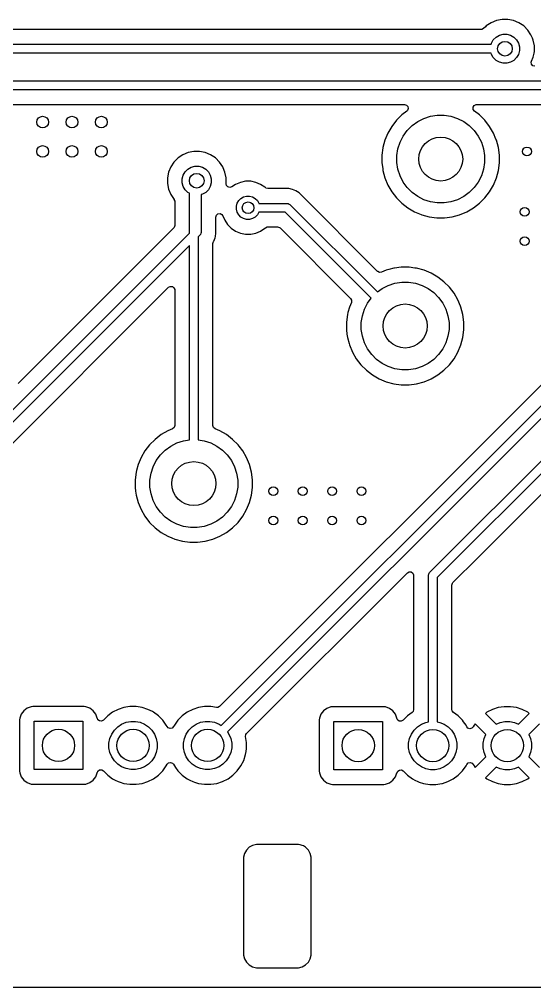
# Model space of a CAD drawing. Extents: x 103 to 241, y -131 to -73.
# Drawn here: x 165.21 to 182.76, y -131.5 to -98.5 of the extents above; entities that cross this region are included whole.
import ezdxf

# ---------------------------------------------------------------- set-up
doc = ezdxf.new("R2010")
doc.units = 0
doc.layers.add('BLACK', color=7, linetype='CONTINUOUS')

msp = doc.modelspace()

# ---------------------------------------------------------------- linework, layer by layer
at = {"layer": 'BLACK', "linetype": 'CONTINUOUS'}
for p, q in [((181.276079, -98.613371), (181.112219, -98.722859)), ((181.276092, -98.613364), (181.276079, -98.613371)), ((181.45816, -98.53795), (181.276092, -98.613364)), ((181.45817, -98.537947), (181.45816, -98.53795)), ((181.651457, -98.4995), (181.45817, -98.537947)), ((181.651459, -98.4995), (181.651457, -98.4995)), ((181.848541, -98.4995), (181.651459, -98.4995)), ((181.848543, -98.4995), (181.848541, -98.4995)), ((182.041829, -98.537947), (181.848543, -98.4995)), ((182.041839, -98.53795), (182.041829, -98.537947)), ((182.223907, -98.613364), (182.041839, -98.53795)), ((182.22392, -98.613371), (182.223907, -98.613364)), ((182.387781, -98.72286), (182.22392, -98.613371)), ((180.934217, -98.8495), (157.065927, -98.8495)), ((180.960576, -98.846666), (180.934217, -98.8495)), ((181.021896, -98.813182), (180.960576, -98.846666)), ((181.085579, -98.7495), (181.021896, -98.813182)), ((181.112219, -98.722859), (181.085579, -98.7495)), ((182.387785, -98.722863), (182.387781, -98.72286)), ((182.527136, -98.862214), (182.387785, -98.722863)), ((182.527139, -98.862218), (182.527136, -98.862214)), ((182.636628, -99.026079), (182.527139, -98.862218)), ((181.276983, -99.35), (181.28806, -99.308658)), ((181.28806, -99.308658), (181.353323, -99.195619)), ((181.353323, -99.195619), (181.445619, -99.103323)), ((181.445619, -99.103323), (181.558658, -99.03806)), ((181.558658, -99.03806), (181.684737, -99.004278)), ((181.684737, -99.004278), (181.815263, -99.004278)), ((181.815263, -99.004278), (181.941342, -99.03806)), ((181.941342, -99.03806), (182.054381, -99.103323)), ((182.054381, -99.103323), (182.146677, -99.195619)), ((182.146677, -99.195619), (182.21194, -99.308658)), ((182.21194, -99.308658), (182.245722, -99.434737)), ((182.636635, -99.026092), (182.636628, -99.026079)), ((182.684293, -99.141151), (182.636635, -99.026092)), ((182.712051, -99.208165), (182.684293, -99.141151)), ((182.712051, -99.208169), (182.712051, -99.208165)), ((182.712052, -99.20817), (182.712051, -99.208169)), ((182.7505, -99.401456), (182.712052, -99.20817)), ((157.129998, -99.35), (181.276983, -99.35)), ((181.276983, -99.65), (157.19213, -99.65)), ((181.28806, -99.691342), (181.276983, -99.65)), ((182.245722, -99.565263), (182.21194, -99.691342)), ((182.245722, -99.434737), (182.245722, -99.565263)), ((182.712051, -99.791835), (182.739974, -99.651459)), ((182.739974, -99.651459), (182.7505, -99.598543)), ((182.7505, -99.598543), (182.7505, -99.401456)), ((181.353323, -99.804381), (181.28806, -99.691342)), ((181.445619, -99.896677), (181.353323, -99.804381)), ((181.558658, -99.96194), (181.445619, -99.896677)), ((181.684737, -99.995722), (181.558658, -99.96194)), ((181.941342, -99.96194), (181.815263, -99.995722)), ((182.054381, -99.896677), (181.941342, -99.96194)), ((182.146677, -99.804381), (182.054381, -99.896677)), ((182.21194, -99.691342), (182.146677, -99.804381)), ((182.647454, -99.957853), (182.655631, -99.928048)), ((182.657398, -100.027011), (182.647454, -99.957853)), ((182.655631, -99.928048), (182.712049, -99.791839)), ((182.712049, -99.791839), (182.712051, -99.791835)), ((181.815263, -99.995722), (181.684737, -99.995722)), ((182.703153, -100.079815), (182.657398, -100.027011)), ((182.770192, -100.0995), (182.703153, -100.079815)), ((159, -100.6), (187.5, -100.6)), ((187.437868, -100.9), (159.062132, -100.9)), ((159.320808, -101.4005), (178.331875, -101.4005)), ((178.407362, -101.622875), (178.238148, -101.752718)), ((178.331875, -101.4005), (178.398914, -101.420185)), ((178.398914, -101.420185), (178.444669, -101.472989)), ((178.425588, -101.605703), (178.407362, -101.622875)), ((178.454613, -101.542147), (178.425588, -101.605703)), ((178.444669, -101.472989), (178.454613, -101.542147)), ((180.667281, -101.496701), (180.701494, -101.435781)), ((180.671436, -101.566447), (180.667281, -101.496701)), ((180.712638, -101.622875), (180.671436, -101.566447)), ((180.701494, -101.435781), (180.763211, -101.403029)), ((180.881851, -101.752718), (180.712638, -101.622875)), ((180.763211, -101.403029), (180.788125, -101.4005)), ((180.788125, -101.4005), (187.179192, -101.4005)), ((178.052718, -101.938148), (177.893075, -102.146196)), ((178.238148, -101.752718), (178.052718, -101.938148)), ((178.776252, -101.98104), (178.985975, -101.874181)), ((178.985975, -101.874181), (179.209832, -101.801445)), ((179.209832, -101.801445), (179.442311, -101.764624)), ((179.442311, -101.764624), (179.677689, -101.764624)), ((179.677689, -101.764624), (179.910168, -101.801445)), ((179.910168, -101.801445), (180.134025, -101.874181)), ((180.134025, -101.874181), (180.343748, -101.98104)), ((180.88186, -101.752726), (180.881851, -101.752718)), ((181.067274, -101.93814), (180.88186, -101.752726)), ((181.067281, -101.938148), (181.067274, -101.93814)), ((181.226924, -102.146196), (181.067281, -101.938148)), ((177.893075, -102.146196), (177.761958, -102.373299)), ((178.28104, -102.476252), (178.419391, -102.285828)), ((178.419391, -102.285828), (178.585828, -102.119391)), ((178.585828, -102.119391), (178.776252, -101.98104)), ((180.343748, -101.98104), (180.534172, -102.119391)), ((180.534172, -102.119391), (180.700609, -102.285828)), ((180.700609, -102.285828), (180.83896, -102.476252)), ((181.358041, -102.373299), (181.226924, -102.146196)), ((177.661602, -102.615581), (177.59373, -102.868884)), ((177.661605, -102.615571), (177.661602, -102.615581)), ((177.761953, -102.373309), (177.661605, -102.615571)), ((177.761958, -102.373299), (177.761953, -102.373309)), ((178.174181, -102.685975), (178.28104, -102.476252)), ((180.83896, -102.476252), (180.945819, -102.685975)), ((181.358046, -102.373309), (181.358041, -102.373299)), ((181.443583, -102.579815), (181.358046, -102.373309)), ((181.458398, -102.615581), (181.443583, -102.579815)), ((181.52627, -102.868884), (181.458398, -102.615581)), ((177.592104, -102.881232), (177.5595, -103.128872)), ((177.59373, -102.868884), (177.592104, -102.881232)), ((178.064624, -103.142311), (178.101445, -102.909832)), ((178.101445, -102.909832), (178.174181, -102.685975)), ((180.945819, -102.685975), (181.018555, -102.909832)), ((181.018555, -102.909832), (181.055376, -103.142311)), ((181.5605, -103.12888), (181.52627, -102.868884)), ((170.612214, -103.222863), (170.472863, -103.362214)), ((170.612218, -103.22286), (170.612214, -103.222863)), ((170.776079, -103.113371), (170.612218, -103.22286)), ((170.776092, -103.113364), (170.776079, -103.113371)), ((170.95816, -103.03795), (170.776092, -103.113364)), ((170.95817, -103.037947), (170.95816, -103.03795)), ((171.151457, -102.9995), (170.95817, -103.037947)), ((171.151459, -102.9995), (171.151457, -102.9995)), ((171.348541, -102.9995), (171.151459, -102.9995)), ((171.348543, -102.9995), (171.348541, -102.9995)), ((171.541829, -103.037947), (171.348543, -102.9995)), ((171.541839, -103.03795), (171.541829, -103.037947)), ((171.723907, -103.113364), (171.541839, -103.03795)), ((171.72392, -103.113371), (171.723907, -103.113364)), ((171.887781, -103.22286), (171.72392, -103.113371)), ((171.887785, -103.222863), (171.887781, -103.22286)), ((172.027136, -103.362214), (171.887785, -103.222863)), ((177.5595, -103.128872), (177.5595, -103.391127)), ((178.064624, -103.377689), (178.064624, -103.142311)), ((181.055376, -103.142311), (181.055376, -103.377689)), ((181.5605, -103.39112), (181.5605, -103.12888)), ((170.363364, -103.526092), (170.28795, -103.70816)), ((170.363371, -103.526079), (170.363364, -103.526092)), ((170.47286, -103.362218), (170.363371, -103.526079)), ((170.472863, -103.362214), (170.47286, -103.362218)), ((170.853323, -103.695619), (170.945619, -103.603323)), ((170.945619, -103.603323), (171.058658, -103.53806)), ((171.058658, -103.53806), (171.184737, -103.504278)), ((171.184737, -103.504278), (171.315263, -103.504278)), ((171.315263, -103.504278), (171.441342, -103.53806)), ((171.441342, -103.53806), (171.554381, -103.603323)), ((171.554381, -103.603323), (171.646677, -103.695619)), ((172.027139, -103.362218), (172.027136, -103.362214)), ((172.136628, -103.526079), (172.027139, -103.362218)), ((172.136635, -103.526092), (172.136628, -103.526079)), ((172.188165, -103.650499), (172.136635, -103.526092)), ((177.5595, -103.391127), (177.585248, -103.58669)), ((177.585248, -103.58669), (177.59373, -103.651116)), ((178.101445, -103.610168), (178.064624, -103.377689)), ((178.174181, -103.834025), (178.101445, -103.610168)), ((181.018555, -103.610168), (180.945819, -103.834025)), ((181.055376, -103.377689), (181.018555, -103.610168)), ((181.52627, -103.651116), (181.5605, -103.39112)), ((170.287947, -103.70817), (170.2495, -103.901456)), ((170.2495, -103.901456), (170.2495, -103.901459)), ((170.2495, -103.901459), (170.2495, -104.098541)), ((170.28795, -103.70816), (170.287947, -103.70817)), ((170.754278, -103.934737), (170.78806, -103.808658)), ((170.754278, -104.065263), (170.754278, -103.934737)), ((170.78806, -103.808658), (170.853323, -103.695619)), ((171.646677, -103.695619), (171.71194, -103.808658)), ((171.71194, -103.808658), (171.745722, -103.934737)), ((171.745722, -103.934737), (171.745722, -104.065263)), ((172.212051, -103.708165), (172.188165, -103.650499)), ((172.212051, -103.708169), (172.212051, -103.708165)), ((172.212052, -103.70817), (172.212051, -103.708169)), ((172.2505, -103.901456), (172.212052, -103.70817)), ((172.2505, -104.104633), (172.2505, -103.901456)), ((177.59373, -103.651116), (177.661492, -103.904007)), ((177.661492, -103.904007), (177.661602, -103.904418)), ((177.661602, -103.904418), (177.661605, -103.904428)), ((177.661605, -103.904428), (177.761953, -104.14669)), ((178.28104, -104.043748), (178.174181, -103.834025)), ((180.945819, -103.834025), (180.83896, -104.043748)), ((181.358043, -104.146697), (181.458398, -103.904419)), ((181.458398, -103.904419), (181.52627, -103.651116)), ((170.2495, -104.098543), (170.249499, -104.098543)), ((170.249499, -104.098543), (170.287947, -104.291829)), ((170.2495, -104.098541), (170.2495, -104.098543)), ((170.78806, -104.191342), (170.754278, -104.065263)), ((170.853323, -104.304381), (170.78806, -104.191342)), ((171.71194, -104.191342), (171.646677, -104.304381)), ((171.745722, -104.065263), (171.71194, -104.191342)), ((172.252896, -104.104633), (172.2505, -104.104633)), ((172.262521, -104.159388), (172.252896, -104.104633)), ((172.309211, -104.211367), (172.262521, -104.159388)), ((172.376592, -104.229851), (172.309211, -104.211367)), ((172.443269, -104.208973), (172.376592, -104.229851)), ((172.573446, -104.12199), (172.443269, -104.208973)), ((172.573459, -104.121983), (172.573446, -104.12199)), ((172.737332, -104.054106), (172.573459, -104.121983)), ((172.737341, -104.054103), (172.737332, -104.054106)), ((172.911306, -104.0195), (172.737341, -104.054103)), ((172.911309, -104.0195), (172.911306, -104.0195)), ((173.088691, -104.0195), (172.911309, -104.0195)), ((173.088694, -104.0195), (173.088691, -104.0195)), ((173.262658, -104.054103), (173.088694, -104.0195)), ((173.262667, -104.054106), (173.262658, -104.054103)), ((173.42654, -104.121983), (173.262667, -104.054106)), ((173.426553, -104.12199), (173.42654, -104.121983)), ((173.574034, -104.220535), (173.426553, -104.12199)), ((173.574038, -104.220538), (173.574034, -104.220535)), ((173.586681, -104.233181), (173.574038, -104.220538)), ((173.607323, -104.249815), (173.586681, -104.233181)), ((173.674362, -104.2695), (173.607323, -104.249815)), ((174.384069, -104.2695), (173.674362, -104.2695)), ((174.384071, -104.2695), (174.384069, -104.2695)), ((174.509738, -104.294497), (174.384071, -104.2695)), ((177.761953, -104.14669), (177.761958, -104.1467)), ((177.761958, -104.1467), (177.893075, -104.373803)), ((178.419391, -104.234172), (178.28104, -104.043748)), ((178.585828, -104.400609), (178.419391, -104.234172)), ((180.700609, -104.234172), (180.534172, -104.400609)), ((180.83896, -104.043748), (180.700609, -104.234172)), ((181.226924, -104.373803), (181.358043, -104.146697)), ((170.287947, -104.291829), (170.28795, -104.291839)), ((170.28795, -104.291839), (170.363364, -104.473907)), ((170.363364, -104.473907), (170.363371, -104.47392)), ((170.363371, -104.47392), (170.476245, -104.642847)), ((170.945619, -104.396677), (170.853323, -104.304381)), ((171, -104.428073), (170.945619, -104.396677)), ((171, -105.787868), (171, -104.428073)), ((171.441342, -104.46194), (171.4, -104.473017)), ((171.4, -104.473017), (171.4, -105.75)), ((171.554381, -104.396677), (171.441342, -104.46194)), ((171.646677, -104.304381), (171.554381, -104.396677)), ((172.682659, -104.676495), (172.756495, -104.602659)), ((172.756495, -104.602659), (172.846927, -104.550448)), ((172.846927, -104.550448), (172.94779, -104.523422)), ((172.94779, -104.523422), (173.05221, -104.523422)), ((173.05221, -104.523422), (173.153073, -104.550448)), ((173.153073, -104.550448), (173.243505, -104.602659)), ((173.243505, -104.602659), (173.317341, -104.676495)), ((174.509744, -104.294499), (174.509738, -104.294497)), ((174.568585, -104.318872), (174.509744, -104.294499)), ((174.628127, -104.343535), (174.568585, -104.318872)), ((174.734588, -104.414669), (174.628127, -104.343535)), ((174.734673, -104.414726), (174.734588, -104.414669)), ((174.734674, -104.414727), (174.734673, -104.414726)), ((177.410797, -107.090851), (174.734674, -104.414727)), ((177.893075, -104.373803), (178.052718, -104.581851)), ((178.052718, -104.581851), (178.052726, -104.58186)), ((178.052726, -104.58186), (178.23814, -104.767274)), ((178.776252, -104.53896), (178.585828, -104.400609)), ((178.985975, -104.645819), (178.776252, -104.53896)), ((180.343748, -104.53896), (180.134025, -104.645819)), ((180.534172, -104.400609), (180.343748, -104.53896)), ((180.88186, -104.767274), (181.067274, -104.58186)), ((181.067274, -104.58186), (181.067277, -104.581855)), ((181.067277, -104.581855), (181.067282, -104.581851)), ((181.067282, -104.581851), (181.226924, -104.373803)), ((170.476245, -104.642847), (170.474717, -104.643867)), ((170.474717, -104.643867), (170.498666, -104.700255)), ((170.498666, -104.700255), (170.4995, -104.71461)), ((170.4995, -104.71461), (170.4995, -105.529191)), ((172.603422, -104.86779), (172.630448, -104.766927)), ((172.603422, -104.97221), (172.603422, -104.86779)), ((172.630448, -104.766927), (172.682659, -104.676495)), ((173.317341, -104.676495), (173.369552, -104.766927)), ((173.369552, -104.766927), (173.370375, -104.77)), ((173.370375, -104.77), (174.32, -104.77)), ((174.32, -104.77), (174.349264, -104.772882)), ((174.349264, -104.772882), (174.359601, -104.777164)), ((174.359601, -104.777164), (174.403335, -104.795279)), ((174.403335, -104.795279), (174.426066, -104.813934)), ((174.426066, -104.813934), (177.402294, -107.790162)), ((178.23814, -104.767274), (178.238148, -104.767281)), ((178.238148, -104.767281), (178.446196, -104.926924)), ((178.446196, -104.926924), (178.673299, -105.058041)), ((179.209832, -104.718555), (178.985975, -104.645819)), ((179.442311, -104.755376), (179.209832, -104.718555)), ((179.677689, -104.755376), (179.442311, -104.755376)), ((179.910168, -104.718555), (179.677689, -104.755376)), ((180.134025, -104.645819), (179.910168, -104.718555)), ((180.446697, -105.058043), (180.673803, -104.926924)), ((180.673803, -104.926924), (180.881851, -104.767282)), ((180.881851, -104.767282), (180.881855, -104.767277)), ((180.881855, -104.767277), (180.88186, -104.767274)), ((171.9005, -105.24208), (171.920185, -105.175041)), ((171.9005, -105.81407), (171.9005, -105.24208)), ((171.920185, -105.175041), (171.972989, -105.129286)), ((171.972989, -105.129286), (172.042147, -105.119342)), ((172.042147, -105.119342), (172.105703, -105.148367)), ((172.105703, -105.148367), (172.139061, -105.194628)), ((172.139061, -105.194628), (172.201983, -105.346541)), ((172.630448, -105.073073), (172.603422, -104.97221)), ((172.682659, -105.163505), (172.630448, -105.073073)), ((172.756495, -105.237341), (172.682659, -105.163505)), ((172.846927, -105.289552), (172.756495, -105.237341)), ((173.243505, -105.237341), (173.153073, -105.289552)), ((173.317341, -105.163505), (173.243505, -105.237341)), ((173.369552, -105.073073), (173.317341, -105.163505)), ((173.370375, -105.07), (173.369552, -105.073073)), ((174.257868, -105.07), (173.370375, -105.07)), ((177.190162, -108.002294), (174.257868, -105.07)), ((178.673299, -105.058041), (178.673309, -105.058046)), ((178.673309, -105.058046), (178.891784, -105.148541)), ((178.891784, -105.148541), (178.915581, -105.158398)), ((178.915581, -105.158398), (179.168884, -105.22627)), ((179.168884, -105.22627), (179.42888, -105.2605)), ((179.42888, -105.2605), (179.428887, -105.2605)), ((179.428887, -105.2605), (179.691113, -105.2605)), ((179.691113, -105.2605), (179.69112, -105.2605)), ((179.69112, -105.2605), (179.951116, -105.22627)), ((179.951116, -105.22627), (180.204419, -105.158398)), ((180.204419, -105.158398), (180.446697, -105.058043)), ((170.479815, -105.59623), (170.463181, -105.616872)), ((170.4995, -105.529191), (170.479815, -105.59623)), ((172.201983, -105.346541), (172.20199, -105.346553)), ((172.20199, -105.346553), (172.300535, -105.494034)), ((172.300535, -105.494034), (172.300538, -105.494038)), ((172.300538, -105.494038), (172.425961, -105.619461)), ((172.94779, -105.316578), (172.846927, -105.289552)), ((173.05221, -105.316578), (172.94779, -105.316578)), ((173.153073, -105.289552), (173.05221, -105.316578)), ((173.586681, -105.606819), (173.648004, -105.573334)), ((173.648004, -105.573334), (173.674362, -105.5705)), ((173.674362, -105.5705), (173.999192, -105.5705)), ((173.999192, -105.5705), (174.066231, -105.590185)), ((174.066231, -105.590185), (174.086873, -105.606819)), ((158.683934, -118.103934), (171, -105.787868)), ((170.463181, -105.616872), (165.170069, -110.909984)), ((171.356066, -105.856066), (171.3, -105.912132)), ((171.3, -105.912132), (171.3, -112.829741)), ((171.374721, -105.833335), (171.356066, -105.856066)), ((171.394371, -105.785896), (171.374721, -105.833335)), ((171.397118, -105.779264), (171.394371, -105.785896)), ((171.4, -105.75), (171.397118, -105.779264)), ((171.875501, -105.939744), (171.884541, -105.894297)), ((171.884541, -105.894297), (171.888479, -105.874501)), ((171.888479, -105.874499), (171.9005, -105.81407)), ((171.888479, -105.874501), (171.888479, -105.874499)), ((172.425961, -105.619461), (172.425965, -105.619464)), ((172.425965, -105.619464), (172.573446, -105.718009)), ((172.573446, -105.718009), (172.573459, -105.718016)), ((172.573459, -105.718016), (172.681534, -105.762781)), ((172.681534, -105.762781), (172.737334, -105.785894)), ((172.737334, -105.785894), (172.737336, -105.785894)), ((172.737336, -105.785894), (172.737341, -105.785896)), ((172.737341, -105.785896), (172.911304, -105.820499)), ((172.911304, -105.820499), (172.911307, -105.8205)), ((172.911307, -105.8205), (172.911309, -105.8205)), ((172.911309, -105.8205), (173.088693, -105.8205)), ((173.088693, -105.8205), (173.088694, -105.820499)), ((173.088694, -105.820499), (173.146682, -105.808964)), ((173.146682, -105.808964), (173.262658, -105.785896)), ((173.262658, -105.785896), (173.262661, -105.785894)), ((173.262661, -105.785894), (173.262666, -105.785894)), ((173.262666, -105.785894), (173.426547, -105.718013)), ((173.426547, -105.718013), (173.574035, -105.619464)), ((173.574035, -105.619464), (173.577829, -105.61567)), ((173.577829, -105.61567), (173.586681, -105.606819)), ((174.086873, -105.606819), (176.490851, -108.010797)), ((171, -106.212132), (158.94, -118.272132)), ((171, -112.829741), (171, -106.212132)), ((171.8005, -106.1346), (171.820185, -106.067561)), ((171.8005, -112.341266), (171.8005, -106.1346)), ((171.820185, -106.067561), (171.821359, -106.065768)), ((171.821359, -106.065768), (171.826465, -106.058127)), ((171.826465, -106.058127), (171.875501, -105.939744)), ((186.700327, -107.244726), (172.029041, -121.916011)), ((177.413982, -107.093925), (177.410797, -107.090851)), ((177.476461, -107.1252), (177.413982, -107.093925)), ((177.545931, -107.117731), (177.476461, -107.1252)), ((177.705571, -107.051605), (177.545931, -107.117731)), ((177.705581, -107.051602), (177.705571, -107.051605)), ((177.796349, -107.027281), (177.705581, -107.051602)), ((177.958884, -106.98373), (177.796349, -107.027281)), ((177.987772, -106.979926), (177.958884, -106.98373)), ((178.218872, -106.9495), (177.987772, -106.979926)), ((178.21888, -106.9495), (178.218872, -106.9495)), ((178.48112, -106.9495), (178.21888, -106.9495)), ((178.481127, -106.9495), (178.48112, -106.9495)), ((178.683339, -106.976123), (178.481127, -106.9495)), ((178.741116, -106.98373), (178.683339, -106.976123)), ((178.994419, -107.051602), (178.741116, -106.98373)), ((178.994421, -107.051603), (178.994419, -107.051602)), ((178.994428, -107.051605), (178.994421, -107.051603)), ((179.23669, -107.151953), (178.994428, -107.051605)), ((179.2367, -107.151958), (179.23669, -107.151953)), ((179.463803, -107.283075), (179.2367, -107.151958)), ((177.566252, -107.67104), (177.775975, -107.564181)), ((177.775975, -107.564181), (177.999832, -107.491445)), ((177.999832, -107.491445), (178.232311, -107.454624)), ((178.232311, -107.454624), (178.467689, -107.454624)), ((178.467689, -107.454624), (178.700168, -107.491445)), ((178.700168, -107.491445), (178.924025, -107.564181)), ((178.924025, -107.564181), (179.133748, -107.67104)), ((179.671851, -107.442718), (179.463803, -107.283075)), ((179.67186, -107.442726), (179.671851, -107.442718)), ((179.857274, -107.62814), (179.67186, -107.442726)), ((159.476819, -118.443127), (170.287819, -107.632127)), ((170.287819, -107.632127), (170.349142, -107.598642)), ((170.349142, -107.598642), (170.418834, -107.603626)), ((170.418834, -107.603626), (170.474767, -107.645498)), ((170.474767, -107.645498), (170.499184, -107.710962)), ((170.499184, -107.710962), (170.4995, -107.719808)), ((170.4995, -107.719808), (170.4995, -112.341266)), ((172.084763, -122.568104), (187.008934, -107.643934)), ((187.177132, -107.9), (172.296895, -122.780236)), ((177.402294, -107.790162), (177.566252, -107.67104)), ((179.133748, -107.67104), (179.324172, -107.809391)), ((179.324172, -107.809391), (179.490609, -107.975828)), ((179.857281, -107.628148), (179.857274, -107.62814)), ((180.016924, -107.836196), (179.857281, -107.628148)), ((180.148041, -108.063299), (180.016924, -107.836196)), ((176.517731, -108.145931), (176.451605, -108.305571)), ((176.490851, -108.010797), (176.524336, -108.07212)), ((176.519352, -108.141812), (176.517731, -108.145931)), ((176.524336, -108.07212), (176.519352, -108.141812)), ((176.964181, -108.375975), (177.07104, -108.166252)), ((177.07104, -108.166252), (177.190162, -108.002294)), ((179.490609, -107.975828), (179.62896, -108.166252)), ((179.62896, -108.166252), (179.735819, -108.375975)), ((180.148046, -108.063309), (180.148041, -108.063299)), ((180.236417, -108.276656), (180.148046, -108.063309)), ((176.38373, -108.558885), (176.3495, -108.818872)), ((176.402487, -108.488884), (176.38373, -108.558885)), ((176.451602, -108.305581), (176.402487, -108.488884)), ((176.451605, -108.305571), (176.451602, -108.305581)), ((176.891445, -108.599832), (176.964181, -108.375975)), ((179.735819, -108.375975), (179.808555, -108.599832)), ((180.248398, -108.305581), (180.236417, -108.276656)), ((180.31627, -108.558884), (180.248398, -108.305581)), ((180.3505, -108.81888), (180.31627, -108.558884)), ((176.3495, -108.818872), (176.3495, -109.081127)), ((176.854624, -108.832311), (176.891445, -108.599832)), ((176.854624, -109.067689), (176.854624, -108.832311)), ((179.808555, -108.599832), (179.845376, -108.832311)), ((179.845376, -108.832311), (179.845376, -109.067689)), ((180.3505, -109.08112), (180.3505, -108.81888)), ((176.3495, -109.081127), (176.368372, -109.224466)), ((176.368372, -109.224466), (176.38373, -109.341116)), ((176.891445, -109.300168), (176.854624, -109.067689)), ((179.183934, -117.353934), (187.393934, -109.143934)), ((179.845376, -109.067689), (179.808555, -109.300168)), ((180.31627, -109.341116), (180.3505, -109.08112)), ((176.38373, -109.341116), (176.438391, -109.545115)), ((176.438391, -109.545115), (176.451602, -109.594418)), ((176.964181, -109.524025), (176.891445, -109.300168)), ((177.07104, -109.733748), (176.964181, -109.524025)), ((187.562132, -109.4), (179.44, -117.522132)), ((179.735819, -109.524025), (179.62896, -109.733748)), ((179.808555, -109.300168), (179.735819, -109.524025)), ((180.248398, -109.594419), (180.31627, -109.341116)), ((176.451602, -109.594418), (176.451605, -109.594428)), ((176.451605, -109.594428), (176.551953, -109.83669)), ((176.551953, -109.83669), (176.551958, -109.8367)), ((176.551958, -109.8367), (176.683075, -110.063803)), ((177.209391, -109.924172), (177.07104, -109.733748)), ((179.62896, -109.733748), (179.490609, -109.924172)), ((180.016924, -110.063803), (180.148043, -109.836697)), ((180.148043, -109.836697), (180.248398, -109.594419)), ((176.683075, -110.063803), (176.842718, -110.271851)), ((177.375828, -110.090609), (177.209391, -109.924172)), ((177.566252, -110.22896), (177.375828, -110.090609)), ((179.324172, -110.090609), (179.133748, -110.22896)), ((179.490609, -109.924172), (179.324172, -110.090609)), ((179.857282, -110.271851), (180.016924, -110.063803)), ((180.821403, -116.848543), (187.733127, -109.936819)), ((176.842718, -110.271851), (176.842726, -110.27186)), ((176.842726, -110.27186), (177.02814, -110.457274)), ((177.02814, -110.457274), (177.028148, -110.457281)), ((177.028148, -110.457281), (177.236196, -110.616924)), ((177.775975, -110.335819), (177.566252, -110.22896)), ((177.999832, -110.408555), (177.775975, -110.335819)), ((178.232311, -110.445376), (177.999832, -110.408555)), ((178.467689, -110.445376), (178.232311, -110.445376)), ((178.700168, -110.408555), (178.467689, -110.445376)), ((178.924025, -110.335819), (178.700168, -110.408555)), ((179.133748, -110.22896), (178.924025, -110.335819)), ((179.463803, -110.616924), (179.671851, -110.457282)), ((179.671851, -110.457282), (179.671855, -110.457277)), ((179.671855, -110.457277), (179.67186, -110.457274)), ((179.67186, -110.457274), (179.857274, -110.27186)), ((179.857274, -110.27186), (179.857277, -110.271855)), ((179.857277, -110.271855), (179.857282, -110.271851)), ((177.236196, -110.616924), (177.463299, -110.748041)), ((177.463299, -110.748041), (177.463309, -110.748046)), ((177.463309, -110.748046), (177.705571, -110.848394)), ((177.705571, -110.848394), (177.705581, -110.848398)), ((177.705581, -110.848398), (177.958884, -110.91627)), ((178.741116, -110.91627), (178.994419, -110.848398)), ((178.994419, -110.848398), (179.21438, -110.757287)), ((179.21438, -110.757287), (179.23669, -110.748046)), ((179.23669, -110.748046), (179.236691, -110.748045)), ((179.236691, -110.748045), (179.236697, -110.748043)), ((179.236697, -110.748043), (179.463803, -110.616924)), ((177.958884, -110.91627), (178.21888, -110.9505)), ((178.21888, -110.9505), (178.218887, -110.9505)), ((178.218887, -110.9505), (178.481113, -110.9505)), ((178.481113, -110.9505), (178.48112, -110.9505)), ((178.48112, -110.9505), (178.741116, -110.91627)), ((170.263299, -112.521958), (170.036196, -112.653075)), ((170.263309, -112.521953), (170.263299, -112.521958)), ((170.422953, -112.455827), (170.263309, -112.521953)), ((170.427011, -112.45406), (170.422953, -112.455827)), ((170.479815, -112.408305), (170.427011, -112.45406)), ((170.4995, -112.341266), (170.479815, -112.408305)), ((171.800579, -112.345692), (171.8005, -112.341266)), ((171.822644, -112.411986), (171.800579, -112.345692)), ((171.877047, -112.455827), (171.822644, -112.411986)), ((172.03669, -112.521953), (171.877047, -112.455827)), ((172.0367, -112.521958), (172.03669, -112.521953)), ((172.263803, -112.653075), (172.0367, -112.521958)), ((169.828148, -112.812718), (169.642718, -112.998148)), ((170.036196, -112.653075), (169.828148, -112.812718)), ((170.799832, -112.861445), (171, -112.829741)), ((171.3, -112.829741), (171.500168, -112.861445)), ((172.471851, -112.812718), (172.263803, -112.653075)), ((172.47186, -112.812726), (172.471851, -112.812718)), ((172.657274, -112.99814), (172.47186, -112.812726)), ((169.642718, -112.998148), (169.483075, -113.206196)), ((170.009391, -113.345828), (170.175828, -113.179391)), ((170.175828, -113.179391), (170.366252, -113.04104)), ((170.366252, -113.04104), (170.575975, -112.934181)), ((170.575975, -112.934181), (170.799832, -112.861445)), ((171.500168, -112.861445), (171.724025, -112.934181)), ((171.724025, -112.934181), (171.933748, -113.04104)), ((171.933748, -113.04104), (172.124172, -113.179391)), ((172.124172, -113.179391), (172.290609, -113.345828)), ((172.657281, -112.998148), (172.657274, -112.99814)), ((172.657282, -112.998149), (172.657281, -112.998148)), ((172.694424, -113.046554), (172.657282, -112.998149)), ((172.816924, -113.206196), (172.694424, -113.046554)), ((169.351953, -113.433309), (169.251605, -113.675571)), ((169.351958, -113.433299), (169.351953, -113.433309)), ((169.483075, -113.206196), (169.351958, -113.433299)), ((169.87104, -113.536252), (170.009391, -113.345828)), ((172.290609, -113.345828), (172.42896, -113.536252)), ((172.948041, -113.433299), (172.816924, -113.206196)), ((172.948046, -113.433309), (172.948041, -113.433299)), ((173.048394, -113.675571), (172.948046, -113.433309)), ((169.251602, -113.675581), (169.197325, -113.878149)), ((169.251605, -113.675571), (169.251602, -113.675581)), ((169.691445, -113.969832), (169.764181, -113.745975)), ((169.764181, -113.745975), (169.87104, -113.536252)), ((172.42896, -113.536252), (172.535819, -113.745975)), ((172.535819, -113.745975), (172.608555, -113.969832)), ((173.048398, -113.675581), (173.048394, -113.675571)), ((173.11627, -113.928884), (173.048398, -113.675581)), ((169.18373, -113.928885), (169.1495, -114.188872)), ((169.197325, -113.878149), (169.18373, -113.928885)), ((169.654624, -114.202311), (169.691445, -113.969832)), ((172.608555, -113.969832), (172.645376, -114.202311)), ((173.1505, -114.18888), (173.11627, -113.928884)), ((169.1495, -114.188872), (169.1495, -114.451127)), ((169.1495, -114.451127), (169.166997, -114.584022)), ((169.654624, -114.437689), (169.654624, -114.202311)), ((169.691445, -114.670168), (169.654624, -114.437689)), ((172.645376, -114.437689), (172.608555, -114.670168)), ((172.645376, -114.202311), (172.645376, -114.437689)), ((173.11627, -114.711116), (173.1505, -114.45112)), ((173.1505, -114.45112), (173.1505, -114.18888)), ((169.166997, -114.584022), (169.18373, -114.711116)), ((169.18373, -114.711116), (169.251602, -114.964418)), ((169.764181, -114.894025), (169.691445, -114.670168)), ((172.608555, -114.670168), (172.535819, -114.894025)), ((173.048398, -114.964419), (173.11627, -114.711116)), ((169.251602, -114.964418), (169.251605, -114.964428)), ((169.251605, -114.964428), (169.351953, -115.20669)), ((169.87104, -115.103748), (169.764181, -114.894025)), ((170.009391, -115.294172), (169.87104, -115.103748)), ((172.42896, -115.103748), (172.290609, -115.294172)), ((172.535819, -114.894025), (172.42896, -115.103748)), ((172.948043, -115.206697), (173.048398, -114.964419)), ((169.351953, -115.20669), (169.351958, -115.2067)), ((169.351958, -115.2067), (169.483075, -115.433803)), ((169.483075, -115.433803), (169.642718, -115.641851)), ((170.175828, -115.460609), (170.009391, -115.294172)), ((170.366252, -115.59896), (170.175828, -115.460609)), ((172.124172, -115.460609), (171.933748, -115.59896)), ((172.290609, -115.294172), (172.124172, -115.460609)), ((172.657282, -115.641851), (172.816924, -115.433803)), ((172.816924, -115.433803), (172.948043, -115.206697)), ((169.642718, -115.641851), (169.642726, -115.64186)), ((169.642726, -115.64186), (169.82814, -115.827274)), ((169.82814, -115.827274), (169.828148, -115.827281)), ((169.828148, -115.827281), (170.036196, -115.986924)), ((170.575975, -115.705819), (170.366252, -115.59896)), ((170.799832, -115.778555), (170.575975, -115.705819)), ((171.032311, -115.815376), (170.799832, -115.778555)), ((171.267689, -115.815376), (171.032311, -115.815376)), ((171.500168, -115.778555), (171.267689, -115.815376)), ((171.724025, -115.705819), (171.500168, -115.778555)), ((171.933748, -115.59896), (171.724025, -115.705819)), ((172.263803, -115.986924), (172.471851, -115.827282)), ((172.471851, -115.827282), (172.471855, -115.827277)), ((172.471855, -115.827277), (172.47186, -115.827274)), ((172.47186, -115.827274), (172.657274, -115.64186)), ((172.657274, -115.64186), (172.657277, -115.641855)), ((172.657277, -115.641855), (172.657282, -115.641851)), ((170.036196, -115.986924), (170.263299, -116.118041)), ((170.263299, -116.118041), (170.263309, -116.118046)), ((170.263309, -116.118046), (170.397272, -116.173535)), ((171.794419, -116.218398), (172.036697, -116.118043)), ((172.036697, -116.118043), (172.263803, -115.986924)), ((170.397272, -116.173535), (170.505581, -116.218398)), ((170.505581, -116.218398), (170.758884, -116.28627)), ((170.758884, -116.28627), (171.01888, -116.3205)), ((171.01888, -116.3205), (171.018887, -116.3205)), ((171.018887, -116.3205), (171.281113, -116.3205)), ((171.281113, -116.3205), (171.28112, -116.3205)), ((171.28112, -116.3205), (171.541116, -116.28627)), ((171.541116, -116.28627), (171.794419, -116.218398)), ((179.976819, -117.693127), (180.821403, -116.848543)), ((172.948985, -122.835959), (178.427819, -117.357126)), ((178.427819, -117.357126), (178.489142, -117.323641)), ((178.489142, -117.323641), (178.558834, -117.328625)), ((178.558834, -117.328625), (178.614767, -117.370497)), ((178.614767, -117.370497), (178.639184, -117.435961)), ((178.639184, -117.435961), (178.6395, -117.444807)), ((178.6395, -117.444807), (178.6395, -122.021025)), ((179.14, -117.46), (179.142882, -117.430736)), ((179.14, -122.442724), (179.14, -117.46)), ((179.142882, -117.430736), (179.154233, -117.403334)), ((179.154233, -117.403334), (179.165279, -117.376665)), ((179.165279, -117.376665), (179.183934, -117.353934)), ((179.44, -117.522132), (179.44, -122.442724)), ((179.9405, -117.780808), (179.960185, -117.713769)), ((179.9405, -119.463345), (179.9405, -117.780808)), ((179.960185, -117.713769), (179.976819, -117.693127)), ((179.9405, -120.036654), (179.9405, -119.463345)), ((179.9405, -122.021025), (179.9405, -120.036654)), ((165.357452, -122.062455), (165.271206, -122.177664)), ((165.357455, -122.062452), (165.357452, -122.062455)), ((165.472664, -121.976206), (165.357455, -122.062452)), ((165.472671, -121.976202), (165.472664, -121.976206)), ((165.607516, -121.925908), (165.472671, -121.976202)), ((165.667123, -121.919501), (165.607516, -121.925908)), ((165.667129, -121.9195), (165.667123, -121.919501)), ((167.412864, -121.9195), (165.667129, -121.9195)), ((167.412873, -121.9195), (167.412864, -121.9195)), ((167.412881, -121.9195), (167.412873, -121.9195)), ((167.412883, -121.919501), (167.412881, -121.9195)), ((167.472483, -121.925908), (167.412883, -121.919501)), ((167.607328, -121.976202), (167.472482, -121.925908)), ((167.472482, -121.925908), (167.472483, -121.925908)), ((167.607335, -121.976206), (167.607328, -121.976202)), ((167.722544, -122.062452), (167.607335, -121.976206)), ((167.722547, -122.062455), (167.722544, -122.062452)), ((167.808793, -122.177664), (167.722547, -122.062455)), ((168.571179, -122.016612), (168.385285, -122.11133)), ((168.76961, -121.952137), (168.571179, -122.016612)), ((168.975676, -121.9195), (168.76961, -121.952137)), ((168.975681, -121.9195), (168.975676, -121.9195)), ((169.184319, -121.9195), (168.975681, -121.9195)), ((169.184324, -121.9195), (169.184319, -121.9195)), ((169.390389, -121.952137), (169.184324, -121.9195)), ((169.58882, -122.016612), (169.390389, -121.952137)), ((169.740313, -122.093802), (169.58882, -122.016612)), ((169.774714, -122.11133), (169.740313, -122.093802)), ((171.111179, -122.016612), (170.925285, -122.11133)), ((171.30961, -121.952137), (171.111179, -122.016612)), ((171.515676, -121.9195), (171.30961, -121.952137)), ((171.515681, -121.9195), (171.515676, -121.9195)), ((171.724319, -121.9195), (171.515681, -121.9195)), ((171.724324, -121.9195), (171.724319, -121.9195)), ((171.921962, -121.950803), (171.724324, -121.9195)), ((171.967718, -121.949496), (171.921962, -121.950803)), ((172.029041, -121.916011), (171.967718, -121.949496)), ((175.567452, -122.067455), (175.481206, -122.182664)), ((175.567455, -122.067452), (175.567452, -122.067455)), ((175.682664, -121.981206), (175.567455, -122.067452)), ((175.682671, -121.981202), (175.682664, -121.981206)), ((175.817516, -121.930908), (175.682671, -121.981202)), ((175.877123, -121.924501), (175.817516, -121.930908)), ((175.877129, -121.9245), (175.877123, -121.924501)), ((177.622864, -121.9245), (175.877129, -121.9245)), ((177.622873, -121.9245), (177.622864, -121.9245)), ((177.622881, -121.9245), (177.622873, -121.9245)), ((177.622883, -121.924501), (177.622881, -121.9245)), ((177.682483, -121.930908), (177.622883, -121.924501)), ((177.817328, -121.981202), (177.682482, -121.930908)), ((177.682482, -121.930908), (177.682483, -121.930908)), ((177.817335, -121.981206), (177.817328, -121.981202)), ((177.932544, -122.067452), (177.817335, -121.981206)), ((177.932547, -122.067455), (177.932544, -122.067452)), ((178.018793, -122.182664), (177.932547, -122.067455)), ((178.619815, -122.088064), (178.588386, -122.121343)), ((178.6395, -122.021025), (178.619815, -122.088064)), ((179.948949, -122.066012), (179.9405, -122.021025)), ((179.991614, -122.121343), (179.948949, -122.066012)), ((181.321372, -122.022075), (181.135552, -122.116757)), ((181.519727, -121.957626), (181.321372, -122.022075)), ((181.725721, -121.925), (181.519727, -121.957626)), ((181.934279, -121.925), (181.725721, -121.925)), ((182.140272, -121.957626), (181.934279, -121.925)), ((182.338627, -122.022075), (182.140272, -121.957626)), ((182.524451, -122.116759), (182.338627, -122.022075)), ((165.214501, -122.372116), (165.2145, -122.372135)), ((165.2145, -122.372135), (165.2145, -124.11787)), ((165.220908, -122.312517), (165.214501, -122.372116)), ((165.271202, -122.177671), (165.220908, -122.312517)), ((165.271206, -122.177664), (165.271202, -122.177671)), ((165.715, -124.07), (165.715, -122.42)), ((165.715, -122.42), (167.365, -122.42)), ((167.365, -122.42), (167.365, -124.07)), ((167.808797, -122.177671), (167.808793, -122.177664)), ((167.859092, -122.31252), (167.808797, -122.177671)), ((167.860876, -122.320068), (167.859092, -122.31252)), ((167.863515, -122.319444), (167.860876, -122.320068)), ((167.882478, -122.367662), (167.863515, -122.319444)), ((167.938411, -122.409534), (167.882478, -122.367662)), ((168.008103, -122.414518), (167.938411, -122.409534)), ((168.069426, -122.381034), (168.008103, -122.414518)), ((168.216496, -122.233964), (168.069426, -122.381034)), ((168.385285, -122.11133), (168.216496, -122.233964)), ((168.840515, -122.455524), (168.999136, -122.423973)), ((168.999136, -122.423973), (169.160864, -122.423973)), ((169.160864, -122.423973), (169.319485, -122.455524)), ((169.943505, -122.233965), (169.774714, -122.11133)), ((170.091035, -122.381495), (169.943505, -122.233965)), ((170.21367, -122.550286), (170.091035, -122.381495)), ((170.608966, -122.381493), (170.48633, -122.550285)), ((170.756493, -122.233966), (170.608966, -122.381493)), ((170.925285, -122.11133), (170.756493, -122.233966)), ((171.380515, -122.455524), (171.539136, -122.423973)), ((171.539136, -122.423973), (171.700864, -122.423973)), ((171.700864, -122.423973), (171.859485, -122.455524)), ((175.424501, -122.377116), (175.4245, -122.377135)), ((175.4245, -122.377135), (175.4245, -124.12287)), ((175.430908, -122.317517), (175.424501, -122.377116)), ((175.481202, -122.182671), (175.430908, -122.317517)), ((175.481206, -122.182664), (175.481202, -122.182671)), ((175.925, -124.075), (175.925, -122.425)), ((175.925, -122.425), (177.575, -122.425)), ((177.575, -122.425), (177.575, -124.075)), ((178.018797, -122.182671), (178.018793, -122.182664)), ((178.069092, -122.31752), (178.018797, -122.182671)), ((178.070876, -122.325068), (178.069092, -122.31752)), ((178.073515, -122.324444), (178.070876, -122.325068)), ((178.092478, -122.372662), (178.073515, -122.324444)), ((178.148411, -122.414534), (178.092478, -122.372662)), ((178.218103, -122.419518), (178.148411, -122.414534)), ((178.279426, -122.386034), (178.218103, -122.419518)), ((178.426496, -122.238964), (178.279426, -122.386034)), ((178.588386, -122.121343), (178.426496, -122.238964)), ((180.153505, -122.238965), (179.991614, -122.121343)), ((180.301035, -122.386495), (180.153505, -122.238965)), ((180.337334, -122.436456), (180.301035, -122.386495)), ((181.135552, -122.116757), (181.08618, -122.152627)), ((181.08618, -122.152627), (181.451613, -122.518059)), ((181.590515, -122.460524), (181.749136, -122.428973)), ((181.749136, -122.428973), (181.910864, -122.428973)), ((181.910864, -122.428973), (182.069485, -122.460524)), ((182.208386, -122.518059), (182.354312, -122.372135)), ((182.354312, -122.372135), (182.445322, -122.281125)), ((182.445322, -122.281125), (182.573819, -122.152627)), ((182.573819, -122.152627), (182.524451, -122.116759)), ((168.352415, -122.856098), (168.442266, -122.721626)), ((168.442266, -122.721626), (168.556626, -122.607266)), ((168.556626, -122.607266), (168.691098, -122.517415)), ((168.691098, -122.517415), (168.840515, -122.455524)), ((169.319485, -122.455524), (169.468902, -122.517415)), ((169.468902, -122.517415), (169.603374, -122.607266)), ((169.603374, -122.607266), (169.717734, -122.721626)), ((169.717734, -122.721626), (169.807585, -122.856098)), ((170.23761, -122.597271), (170.21367, -122.550286)), ((170.239515, -122.60101), (170.23761, -122.597271)), ((170.278555, -122.646064), (170.239515, -122.60101)), ((170.34469, -122.668601), (170.278555, -122.646064)), ((170.41251, -122.651806), (170.34469, -122.668601)), ((170.460485, -122.60101), (170.41251, -122.651806)), ((170.48633, -122.550285), (170.460485, -122.60101)), ((170.892415, -122.856098), (170.982266, -122.721626)), ((170.982266, -122.721626), (171.096626, -122.607266)), ((171.096626, -122.607266), (171.231098, -122.517415)), ((171.231098, -122.517415), (171.380515, -122.455524)), ((171.859485, -122.455524), (172.008902, -122.517415)), ((172.008902, -122.517415), (172.084763, -122.568104)), ((178.562415, -122.861098), (178.652266, -122.726626)), ((178.652266, -122.726626), (178.766626, -122.612266)), ((178.766626, -122.612266), (178.901098, -122.522415)), ((178.901098, -122.522415), (179.050515, -122.460524)), ((179.050515, -122.460524), (179.14, -122.442724)), ((179.44, -122.442724), (179.529485, -122.460524)), ((179.529485, -122.460524), (179.678902, -122.522415)), ((179.678902, -122.522415), (179.813374, -122.612266)), ((179.813374, -122.612266), (179.927734, -122.726626)), ((179.927734, -122.726626), (180.017585, -122.861098)), ((180.423671, -122.555287), (180.337334, -122.436456)), ((180.449796, -122.606561), (180.423671, -122.555287)), ((180.488834, -122.651615), (180.449796, -122.606561)), ((180.554969, -122.674153), (180.488834, -122.651615)), ((180.62279, -122.657358), (180.554969, -122.674153)), ((180.670765, -122.606563), (180.62279, -122.657358)), ((180.696755, -122.555555), (180.670765, -122.606563)), ((180.732627, -122.50618), (180.696755, -122.555555)), ((181.098059, -122.871612), (180.732627, -122.50618)), ((181.451613, -122.518059), (181.590515, -122.460524)), ((182.069485, -122.460524), (182.208386, -122.518059)), ((182.927371, -122.506179), (182.561939, -122.87161)), ((168.258973, -123.164136), (168.290524, -123.005515)), ((168.290524, -123.005515), (168.352415, -122.856098)), ((169.807585, -122.856098), (169.869476, -123.005515)), ((169.869476, -123.005515), (169.901027, -123.164136)), ((170.798973, -123.164136), (170.830524, -123.005515)), ((170.830524, -123.005515), (170.892415, -122.856098)), ((172.296895, -122.780236), (172.347585, -122.856098)), ((172.347585, -122.856098), (172.409476, -123.005515)), ((172.409476, -123.005515), (172.441027, -123.164136)), ((172.914196, -122.943035), (172.92315, -122.873742)), ((172.9455, -123.140675), (172.914196, -122.943035)), ((172.92315, -122.873742), (172.948985, -122.835959)), ((178.468973, -123.169136), (178.500524, -123.010515)), ((178.500524, -123.010515), (178.562415, -122.861098)), ((180.017585, -122.861098), (180.079476, -123.010515)), ((180.079476, -123.010515), (180.111027, -123.169136)), ((181.008973, -123.169136), (181.040524, -123.010515)), ((181.040524, -123.010515), (181.098059, -122.871612)), ((182.561939, -122.87161), (182.619476, -123.010515)), ((182.619476, -123.010515), (182.651027, -123.169136)), ((168.258973, -123.325864), (168.258973, -123.164136)), ((168.290524, -123.484485), (168.258973, -123.325864)), ((169.901027, -123.325864), (169.869476, -123.484485)), ((169.901027, -123.164136), (169.901027, -123.325864)), ((170.798973, -123.325864), (170.798973, -123.164136)), ((170.830524, -123.484485), (170.798973, -123.325864)), ((172.441027, -123.325864), (172.409476, -123.484485)), ((172.441027, -123.164136), (172.441027, -123.325864)), ((172.928399, -123.457292), (172.9455, -123.349324)), ((172.9455, -123.349324), (172.9455, -123.140675)), ((178.468973, -123.330864), (178.468973, -123.169136)), ((178.500524, -123.489485), (178.468973, -123.330864)), ((180.111027, -123.330864), (180.079476, -123.489485)), ((180.111027, -123.169136), (180.111027, -123.330864)), ((181.008973, -123.330864), (181.008973, -123.169136)), ((181.040524, -123.489485), (181.008973, -123.330864)), ((182.651027, -123.330864), (182.619476, -123.489485)), ((182.651027, -123.169136), (182.651027, -123.330864)), ((168.352415, -123.633902), (168.290524, -123.484485)), ((168.442266, -123.768374), (168.352415, -123.633902)), ((169.807585, -123.633902), (169.717734, -123.768374)), ((169.869476, -123.484485), (169.807585, -123.633902)), ((170.892415, -123.633902), (170.830524, -123.484485)), ((170.982266, -123.768374), (170.892415, -123.633902)), ((172.347585, -123.633902), (172.257734, -123.768374)), ((172.409476, -123.484485), (172.347585, -123.633902)), ((172.848389, -123.753816), (172.912862, -123.555389)), ((172.912862, -123.555389), (172.928399, -123.457292)), ((178.562415, -123.638902), (178.500524, -123.489485)), ((178.652266, -123.773374), (178.562415, -123.638902)), ((180.017585, -123.638902), (179.927734, -123.773374)), ((180.079476, -123.489485), (180.017585, -123.638902)), ((180.732627, -123.993819), (181.098059, -123.628386)), ((181.098059, -123.628386), (181.040524, -123.489485)), ((182.619476, -123.489485), (182.56194, -123.628387)), ((182.56194, -123.628387), (182.927371, -123.993818)), ((167.365, -124.07), (165.715, -124.07)), ((167.885147, -124.118896), (167.942517, -124.079014)), ((167.942517, -124.079014), (168.01234, -124.07648)), ((168.01234, -124.07648), (168.069425, -124.108965)), ((168.556626, -123.882734), (168.442266, -123.768374)), ((168.691098, -123.972585), (168.556626, -123.882734)), ((168.840515, -124.034476), (168.691098, -123.972585)), ((168.999136, -124.066027), (168.840515, -124.034476)), ((169.160864, -124.066027), (168.999136, -124.066027)), ((169.319485, -124.034476), (169.160864, -124.066027)), ((169.468902, -123.972585), (169.319485, -124.034476)), ((169.603374, -123.882734), (169.468902, -123.972585)), ((169.717734, -123.768374), (169.603374, -123.882734)), ((170.091035, -124.108505), (170.21367, -123.939714)), ((170.21367, -123.939714), (170.239515, -123.88899)), ((170.239515, -123.88899), (170.287489, -123.838194)), ((170.287489, -123.838194), (170.35531, -123.821398)), ((170.35531, -123.821398), (170.421445, -123.843935)), ((170.421445, -123.843935), (170.460485, -123.88899)), ((170.460485, -123.88899), (170.486328, -123.939712)), ((170.486328, -123.939712), (170.530825, -124.000956)), ((170.530825, -124.000956), (170.608965, -124.108505)), ((171.096626, -123.882734), (170.982266, -123.768374)), ((171.231098, -123.972585), (171.096626, -123.882734)), ((171.380515, -124.034476), (171.231098, -123.972585)), ((171.539136, -124.066027), (171.380515, -124.034476)), ((171.700864, -124.066027), (171.539136, -124.066027)), ((171.859485, -124.034476), (171.700864, -124.066027)), ((172.008902, -123.972585), (171.859485, -124.034476)), ((172.143374, -123.882734), (172.008902, -123.972585)), ((172.257734, -123.768374), (172.143374, -123.882734)), ((172.631035, -124.108505), (172.75367, -123.939714)), ((172.75367, -123.939714), (172.848389, -123.753816)), ((177.575, -124.075), (175.925, -124.075)), ((178.766626, -123.887734), (178.652266, -123.773374)), ((178.901098, -123.977585), (178.766626, -123.887734)), ((179.050515, -124.039476), (178.901098, -123.977585)), ((179.209136, -124.071027), (179.050515, -124.039476)), ((179.370864, -124.071027), (179.209136, -124.071027)), ((179.529485, -124.039476), (179.370864, -124.071027)), ((179.678902, -123.977585), (179.529485, -124.039476)), ((179.813374, -123.887734), (179.678902, -123.977585)), ((179.927734, -123.773374), (179.813374, -123.887734)), ((180.301035, -124.113505), (180.42367, -123.944714)), ((180.42367, -123.944714), (180.449796, -123.893437)), ((180.449796, -123.893437), (180.497769, -123.842642)), ((180.497769, -123.842642), (180.56559, -123.825846)), ((180.56559, -123.825846), (180.631725, -123.848383)), ((180.631725, -123.848383), (180.670766, -123.893437)), ((180.670766, -123.893437), (180.696759, -123.944451)), ((180.696759, -123.944451), (180.732627, -123.993818)), ((180.732627, -123.993818), (180.732627, -123.993819)), ((181.451611, -123.981939), (181.086179, -124.347371)), ((181.590515, -124.039476), (181.451611, -123.981939)), ((181.749136, -124.071027), (181.590515, -124.039476)), ((181.910864, -124.071027), (181.749136, -124.071027)), ((182.069485, -124.039476), (181.910864, -124.071027)), ((182.208387, -123.98194), (182.069485, -124.039476)), ((182.573818, -124.347371), (182.208387, -123.98194)), ((165.2145, -124.11787), (165.214501, -124.117876)), ((165.214501, -124.117876), (165.220908, -124.177483)), ((165.220908, -124.177483), (165.271202, -124.312328)), ((165.271202, -124.312328), (165.271206, -124.312335)), ((165.271206, -124.312335), (165.357452, -124.427544)), ((167.722546, -124.427546), (167.808796, -124.312331)), ((167.808796, -124.312331), (167.859091, -124.177483)), ((167.859091, -124.177481), (167.860874, -124.169938)), ((167.859091, -124.177483), (167.859091, -124.177481)), ((167.860874, -124.169938), (167.863757, -124.170619)), ((167.863757, -124.170619), (167.885147, -124.118896)), ((168.069425, -124.108965), (168.216495, -124.256035)), ((168.216495, -124.256035), (168.385286, -124.37867)), ((168.385286, -124.37867), (168.473116, -124.423421)), ((169.588816, -124.473389), (169.774714, -124.37867)), ((169.774714, -124.37867), (169.943505, -124.256035)), ((169.943505, -124.256035), (170.091035, -124.108505)), ((170.608965, -124.108505), (170.756495, -124.256035)), ((170.756495, -124.256035), (170.925286, -124.37867)), ((170.925286, -124.37867), (171.013116, -124.423421)), ((172.128816, -124.473389), (172.314714, -124.37867)), ((172.314714, -124.37867), (172.483505, -124.256035)), ((172.483505, -124.256035), (172.631035, -124.108505)), ((175.4245, -124.12287), (175.424501, -124.122876)), ((175.424501, -124.122876), (175.430908, -124.182483)), ((175.430908, -124.182483), (175.481202, -124.317328)), ((175.481202, -124.317328), (175.481206, -124.317335)), ((175.481206, -124.317335), (175.567452, -124.432544)), ((177.932546, -124.432546), (178.018796, -124.317331)), ((178.018796, -124.317331), (178.069091, -124.182483)), ((178.069091, -124.182481), (178.070874, -124.174938)), ((178.069091, -124.182483), (178.069091, -124.182481)), ((178.070874, -124.174938), (178.073757, -124.175619)), ((178.073757, -124.175619), (178.095147, -124.123896)), ((178.095147, -124.123896), (178.152517, -124.084014)), ((178.152517, -124.084014), (178.22234, -124.08148)), ((178.22234, -124.08148), (178.279425, -124.113965)), ((178.279425, -124.113965), (178.426495, -124.261035)), ((178.426495, -124.261035), (178.595286, -124.38367)), ((178.595286, -124.38367), (178.681394, -124.427544)), ((179.798816, -124.478389), (179.984714, -124.38367)), ((179.984714, -124.38367), (180.153505, -124.261035)), ((180.153505, -124.261035), (180.301035, -124.113505)), ((181.086179, -124.347371), (181.08618, -124.347372)), ((181.08618, -124.347372), (181.135543, -124.383236)), ((181.135543, -124.383236), (181.135556, -124.383244)), ((181.135556, -124.383244), (181.321372, -124.477924)), ((182.338627, -124.477924), (182.524451, -124.38324)), ((182.524451, -124.38324), (182.573818, -124.347372)), ((182.573818, -124.347372), (182.573818, -124.347371)), ((165.357452, -124.427544), (165.357455, -124.427547)), ((165.357455, -124.427547), (165.472664, -124.513793)), ((165.472664, -124.513793), (165.472671, -124.513797)), ((165.472671, -124.513797), (165.607517, -124.564091)), ((165.607517, -124.564091), (165.607516, -124.564091)), ((165.607516, -124.564091), (165.614444, -124.564835)), ((165.614444, -124.564835), (165.667127, -124.5705)), ((165.667127, -124.5705), (167.412872, -124.570499)), ((167.412872, -124.570499), (167.472483, -124.564091)), ((167.472483, -124.564091), (167.607331, -124.513796)), ((167.607331, -124.513796), (167.722546, -124.427546)), ((168.473116, -124.423421), (168.571179, -124.473387)), ((168.571179, -124.473387), (168.571181, -124.473387)), ((168.571181, -124.473387), (168.571184, -124.473389)), ((168.571184, -124.473389), (168.635289, -124.494218)), ((168.635289, -124.494218), (168.76961, -124.537862)), ((168.76961, -124.537862), (168.975676, -124.5705)), ((168.975676, -124.5705), (168.975681, -124.5705)), ((168.975681, -124.5705), (169.184324, -124.5705)), ((169.184324, -124.5705), (169.390389, -124.537862)), ((169.390389, -124.537862), (169.391894, -124.537373)), ((169.391894, -124.537373), (169.588816, -124.473389)), ((171.013116, -124.423421), (171.111179, -124.473387)), ((171.111179, -124.473387), (171.111181, -124.473387)), ((171.111181, -124.473387), (171.111184, -124.473389)), ((171.111184, -124.473389), (171.175289, -124.494218)), ((171.175289, -124.494218), (171.30961, -124.537862)), ((171.30961, -124.537862), (171.515676, -124.5705)), ((171.515676, -124.5705), (171.515681, -124.5705)), ((171.515681, -124.5705), (171.724324, -124.5705)), ((171.724324, -124.5705), (171.930389, -124.537862)), ((171.930389, -124.537862), (171.931894, -124.537373)), ((171.931894, -124.537373), (172.128816, -124.473389)), ((175.567452, -124.432544), (175.567455, -124.432547)), ((175.567455, -124.432547), (175.682664, -124.518793)), ((175.682664, -124.518793), (175.682671, -124.518797)), ((175.682671, -124.518797), (175.817517, -124.569091)), ((175.817517, -124.569091), (175.817516, -124.569091)), ((175.817516, -124.569091), (175.824444, -124.569835)), ((175.824444, -124.569835), (175.877127, -124.5755)), ((175.877127, -124.5755), (177.622872, -124.575499)), ((177.622872, -124.575499), (177.682483, -124.569091)), ((177.682483, -124.569091), (177.817331, -124.518796)), ((177.817331, -124.518796), (177.932546, -124.432546)), ((178.681394, -124.427544), (178.781179, -124.478387)), ((178.781179, -124.478387), (178.781181, -124.478387)), ((178.781181, -124.478387), (178.781184, -124.478389)), ((178.781184, -124.478389), (178.829901, -124.494218)), ((178.829901, -124.494218), (178.97961, -124.542862)), ((178.97961, -124.542862), (179.185676, -124.5755)), ((179.185676, -124.5755), (179.185681, -124.5755)), ((179.185681, -124.5755), (179.394324, -124.5755)), ((179.394324, -124.5755), (179.600389, -124.542862)), ((179.600389, -124.542862), (179.617282, -124.537373)), ((179.617282, -124.537373), (179.798816, -124.478389)), ((181.321372, -124.477924), (181.519727, -124.542373)), ((181.519727, -124.542373), (181.725721, -124.575)), ((181.725721, -124.575), (181.934279, -124.575)), ((181.934279, -124.575), (182.140272, -124.542373)), ((182.140272, -124.542373), (182.338627, -124.477924)), ((173.040683, -126.716502), (172.947502, -126.809683)), ((173.040686, -126.7165), (173.040683, -126.716502)), ((173.154812, -126.650608), (173.040686, -126.7165)), ((173.282108, -126.6165), (173.154812, -126.650608)), ((173.413892, -126.6165), (173.282108, -126.6165)), ((174.717892, -126.6165), (173.413892, -126.6165)), ((174.77091, -126.630706), (174.717892, -126.6165)), ((174.845187, -126.650608), (174.77091, -126.630706)), ((174.88176, -126.671724), (174.845187, -126.650608)), ((174.959314, -126.7165), (174.88176, -126.671724)), ((175.0525, -126.809686), (174.959314, -126.7165)), ((172.881608, -126.923812), (172.8475, -127.051108)), ((172.9475, -126.809686), (172.881608, -126.923812)), ((172.947502, -126.809683), (172.9475, -126.809686)), ((175.118392, -126.923814), (175.0525, -126.809686)), ((175.1525, -127.051108), (175.118392, -126.923814)), ((172.8475, -127.051108), (172.8475, -130.391891)), ((175.1525, -130.391892), (175.1525, -127.051108)), ((172.8475, -130.391891), (172.881608, -130.519187)), ((172.881608, -130.519187), (172.914554, -130.57625)), ((172.914554, -130.57625), (172.9475, -130.633314)), ((172.9475, -130.633314), (173.040686, -130.7265)), ((174.959314, -130.7265), (175.0525, -130.633314)), ((175.0525, -130.633314), (175.118392, -130.519186)), ((175.118392, -130.519186), (175.1525, -130.391892)), ((173.040686, -130.7265), (173.154814, -130.792392)), ((173.154814, -130.792392), (173.282108, -130.8265)), ((173.282108, -130.8265), (173.28211, -130.8265)), ((173.28211, -130.8265), (174.71789, -130.8265)), ((174.71789, -130.8265), (174.717892, -130.8265)), ((174.717892, -130.8265), (174.845186, -130.792392)), ((174.845186, -130.792392), (174.959314, -130.7265)), ((241.1255, -131.4995), (107.1245, -131.4995))]:
    msp.add_line(p, q, dxfattribs=at)
at = {"layer": 'BLACK'}
for centre, radius in [((181.75, -99.5), 0.25), ((166, -102), 0.2), ((167, -102), 0.2), ((168, -102), 0.2), ((179.56, -103.26), 0.75), ((166, -103), 0.2), ((167, -103), 0.2), ((168, -103), 0.2), ((182.5, -103), 0.15), ((171.25, -104), 0.25), ((173, -104.92), 0.2), ((182.42, -105.06), 0.15), ((182.42, -106.06), 0.15), ((178.35, -108.95), 0.75), ((171.15, -114.32), 0.75), ((173.86, -114.58), 0.15), ((174.86, -114.58), 0.15), ((175.86, -114.58), 0.15), ((176.86, -114.58), 0.15), ((173.86, -115.58), 0.15), ((174.86, -115.58), 0.15), ((175.86, -115.58), 0.15), ((176.86, -115.58), 0.15), ((166.54, -123.245), 0.55), ((169.08, -123.245), 0.55), ((171.62, -123.245), 0.55), ((176.75, -123.25), 0.55), ((179.29, -123.25), 0.55), ((181.83, -123.25), 0.55)]:
    msp.add_circle(centre, radius, dxfattribs=at)

doc.saveas('drawing.dxf')
